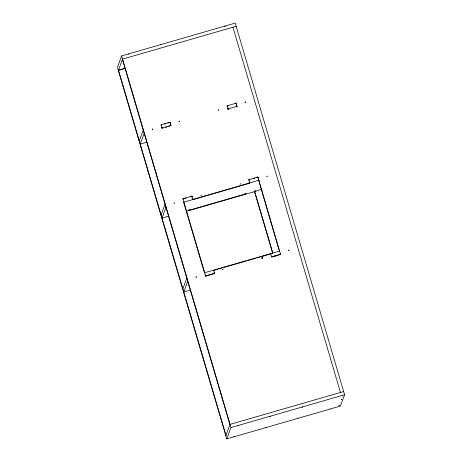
<?xml version="1.0" encoding="UTF-8"?>
<svg xmlns="http://www.w3.org/2000/svg" width="462" height="462" viewBox="0 0 462 462"><rect width="100%" height="100%" fill="white"/><g stroke="black" fill="none" stroke-linecap="round" stroke-linejoin="round"><path stroke-width="0.69" d="M161.325 125.549C160.747 124.648 162.52 124.099 161.117 124.711L170.004 122.199L170.963 125.439L170.16 125.722M227.165 105.913C228.17 104.857 226.963 105.631 227.356 106.474M218.364 110.193C219.756 109.719 217.925 109.454 218.913 110.164M223.054 269.525C222.644 269.606 223.331 268.307 222.511 269.577M161.047 124.959L162.093 128.205M227.876 108.177C227.362 109.384 229.764 108.564 228.534 109.257M271.246 256.641C271.13 255.376 271.662 257.819 272.436 256.653L280.243 254.574L280.607 254.065L280.284 253.598M240.136 184.113C240.771 184.113 240.344 183.2 240.679 184.055M201.27 195.605C201.143 194.346 201.143 195.738 200.762 195.391M258.472 177.194C257.034 177.541 258.732 178.361 257.796 177.05L248.937 179.666C250.768 179.383 247.99 178.765 249.128 180.446M121.61 55.919L117.406 67.256L226.79 438.9L340.39 406.081L344.594 394.744L235.21 23.1L121.61 55.919L230.994 427.564L226.79 438.9M139.299 140.91L143.266 130.209M144.202 133.397L140.234 144.098L147.026 142.134M169.19 122.43L170.016 122.164L170.507 123.221M170.004 122.199L169.837 122.528L170.726 122.494M170.709 124.723L170.975 125.416L162.07 127.951M161.071 214.888L165.038 204.187M165.974 207.374L162.006 218.07L168.797 216.112M183.096 199.52L182.888 198.689L183.645 198.521M190.962 196.408L191.736 196.107L192.221 196.997M214.252 272.672L214.576 273.14L214.212 273.648L205.578 275.924L182.906 198.741L191.782 196.177L191.932 197.055L192.417 196.281M227.073 105.931L236.036 103.124L236.902 106.485L236.804 106.035M188.513 210.701L189.408 210.152L189.235 209.557M227.824 108.333L228.026 109.263M227.165 105.688L228.101 108.876L227.772 109.269M236.226 103.91C236.631 102.304 234.326 103.494 235.839 103.459M236.192 106.647C237.514 106.208 237.191 106.283 236.556 106.947M236.74 105.648L237.046 105.954M182.842 288.86L186.81 278.164M187.745 281.346L183.778 292.048L190.569 290.084M213.461 270.391L214.489 273.337L205.526 276.143L205.151 274.867M206.289 276.051L206.41 275.727M213.727 273.614L213.663 273.96M245.668 194.184L245.928 193.855M257.808 177.102L256.912 177.564L257.796 177.05L280.521 254.262L271.644 256.826L270.709 253.638L270.588 253.961M272.736 253.442L254.545 191.626L261.55 189.316M272.436 256.653L272.21 257.115M225.849 435.712L230.053 424.376L343.653 391.562M237.006 106.341L228.101 108.876M179.475 121.679L179.042 121.35M266.805 176.293C267.879 176.149 266.782 175.67 267.111 176.715M162.659 128.217C163.184 128.263 161.042 127.131 161.827 128.217M288.998 250.623L288.923 249.827L288.629 250.635M261.781 258.483C263.236 258.373 261.55 257.294 262.075 258.368M183.882 202.171L258.749 180.29L279.464 251.397L279.747 251.328M188.461 210.458L245.928 193.867M152.229 129.591L152.576 129.597M245.091 102.258L245.541 102.472L245.108 102.772M196.298 277.425L196.24 276.599L196.021 277.431M191.043 196.471L191.996 196.414M169.317 122.47C170.195 122.107 170.322 123.729 170.259 122.465M128.407 54.106L128.892 53.962M224.63 26.311L225.098 26.155M225.086 26.178L224.792 26.23M269.854 416.47L270.345 416.349M233.703 436.752L234.188 436.607M338.877 405.723L339.362 405.578M339.351 405.601L339.056 405.653M192.625 199.601L193.376 199.457L193.203 198.856M258.656 180.527L258.957 180.527M245.761 193.948L245.23 193.37M183.662 202.269L204.545 272.978M214.143 270.27L213.456 270.466L221.76 268.064M302.079 407.149L302.408 407.062L302.136 407.178M342.579 396.096L342.677 396.067M298.152 418.168L298.094 418.133M330.093 408.893L330.191 408.91M266.025 427.396L265.985 427.46M238.017 425.652L238.092 425.629M249.185 182.698L249.307 183.316L249.78 183.091M245.403 193.965L245.027 194.086L244.837 193.497M236.151 26.288L122.545 59.101L118.347 70.438L125.271 68.44M125.364 68.128L118.463 70.12L225.97 435.395M164.437 124.035L165.771 123.654M167.764 123.077L169.098 122.69M165.408 127.327L166.736 126.946M168.734 126.369L170.062 125.982M184.881 198.394L186.209 198.013M253.569 178.551L254.903 178.17M186.469 211.29L254.545 191.626M204.678 272.713L279.585 251.074L279.394 251.409M223.077 267.683L245.801 261.122M247.158 260.73L255.44 258.333M256.768 257.952L260.262 256.941M261.573 256.566L270.045 254.129M274.982 256.202L276.311 255.821M230.994 427.564L344.594 394.744M249.307 183.316L248.978 183.397L248.799 182.796M254.602 191.389L272.857 253.118M152.552 129.51C152.997 128.384 152.651 128.852 152.477 129.545M205.555 275.906L205.399 275.179L205.29 276.051M232.952 27.206L340.459 392.486M258.073 177.321L258.31 178.118M258.836 179.914L258.957 180.313M255.267 190.483L255.44 191.077M254.885 190.581L255.059 191.176M248.937 179.666L249.757 183.171L192.596 199.682L191.782 196.177M192.804 198.989L192.983 199.584M188.854 209.656L189.027 210.25M122.43 59.419L229.937 424.699M161.787 127.477L161.787 127.448M174.105 203.188C175.19 203.101 174.318 202.599 174.105 203.188M179.077 121.206L179.626 121.281L179.077 121.177M245.108 102.131L245.657 102.183L245.108 102.131M262.023 257.773L262.578 257.825L262.023 257.773M160.487 44.82L160.961 44.681L160.505 44.814M341.251 399.335L341.724 399.203L341.251 399.335"/></g></svg>
